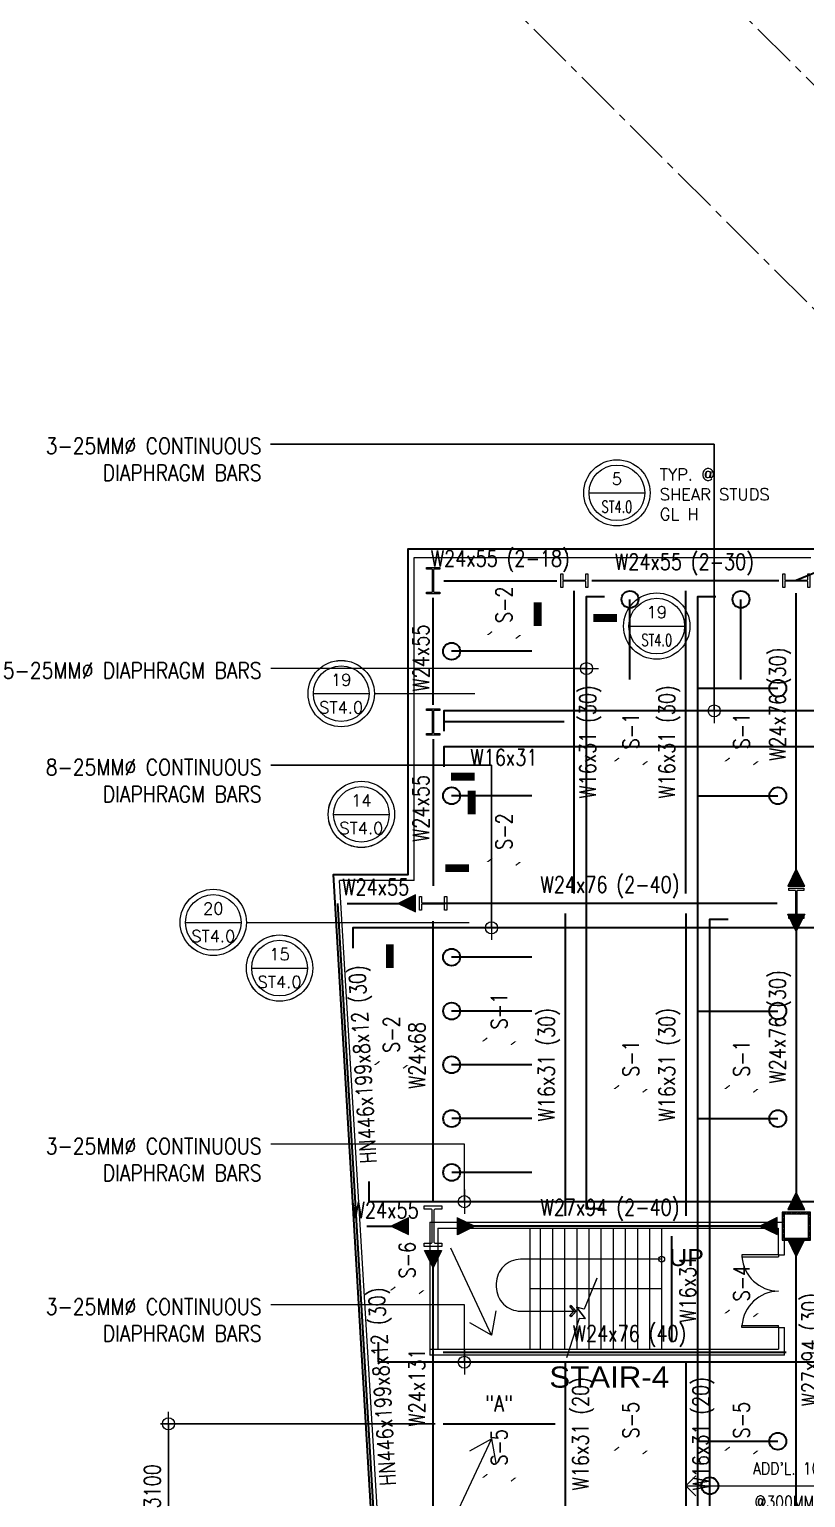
# Model space of a CAD drawing. Header units: millimetres. Extents: x 1120934 to 1315742, y -16030 to 119854.
# Drawn here: x 1144890 to 1164123, y 30747 to 67144 of the extents above; entities that cross this region are included whole.
import ezdxf
from ezdxf.enums import TextEntityAlignment as Align

# ---------------------------------------------------------------- set-up
doc = ezdxf.new("R2010")
doc.units = ezdxf.units.MM
doc.header["$MEASUREMENT"] = 0
doc.linetypes.add('CENTER2', pattern=[1.125, 0.75, -0.125, 0.125, -0.125])
doc.layers.get('0').update_dxf_attribs({"lineweight": 0})
for name, color, linetype, lineweight in [('A_ARCHITECTURAL BACKGROUND', 251, 'Continuous', 5), ('HATCH', 8, 'Continuous', 5), ('S-ANNO-DIMS', 252, 'Continuous', 5), ('S-ANNO-MARK', 2, 'Continuous', 9), ('S-ANNO-NPLT', 7, 'Continuous', 9), ('S-Anno-Symb', 143, 'Continuous', 15), ('S-BEAM', 5, 'Continuous', 30), ('S-BEAM-IDEN', 2, 'Continuous', 9), ('S-BRACE', 2, 'Continuous', 9), ('S-COLS', 2, 'Continuous', 20), ('S-CONN', 1, 'Continuous', 9), ('S_COL', 2, 'Continuous', 20), ('S_DRB', 4, 'Continuous', 30), ('S_GRID LINES', 252, 'Continuous', 5), ('S_SLAB EDGE', 2, 'Continuous', 30)]:
    doc.layers.add(name, color=color, linetype=linetype, lineweight=lineweight)
doc.styles.add('1', font='simplex.shx', dxfattribs={"width": 0.85, "height": 300})
doc.styles.add('ARIALNW', font='ARIALN.TTF')
doc.styles.add('MMTX$0$ESMX$0$X-OPTA1D', font='x-opta1d')
doc.styles.add('ROMANSX', font='ROMANS.shx', dxfattribs={"height": 0.09375})
doc.styles.add('SIMPLEX', font='SIMPLEX.shx', dxfattribs={"width": 0.8, "height": 400})
doc.dimstyles.new('DIM 200', dxfattribs={"dimtxt": 0.36, "dimasz": 0.2, "dimexe": 0.1, "dimexo": 0, "dimgap": 0.08, "dimtad": 1, "dimlfac": 2, "dimrnd": 0.005, "dimzin": 1, "dimdsep": 46, "dimtxsty": 'ARIALNW', "dimcen": 0.09, "dimclrd": 6, "dimclre": 6, "dimclrt": 13, "dimadec": 0, "dimazin": 0, "dimtfac": 1, "dimtofl": 0, "dimtmove": 2, "dimatfit": 3, "dimfxl": 1, "dimtolj": 1, "dimtzin": 0, "dimarcsym": 0})
doc.dimstyles.new('DIM_100', dxfattribs={"dimtxt": 400, "dimasz": 2, "dimexe": 100, "dimexo": 250, "dimgap": 250, "dimtad": 1, "dimdec": 0, "dimrnd": 1, "dimzin": 1, "dimdsep": 46, "dimtxsty": '1', "dimblk1": 'ESCADIM_ARW', "dimblk2": 'ESCADIM_ARW', "dimsah": 1, "dimcen": 50, "dimclrd": 256, "dimclre": 256, "dimclrt": 52, "dimazin": 0, "dimtfac": 1, "dimtdec": 0, "dimtofl": 0, "dimtmove": 0, "dimatfit": 3, "dimldrblk": 'ESCADIM_ARW', "dimfxl": 1, "dimtolj": 1, "dimtzin": 0, "dimarcsym": 0})
doc.dimstyles.new('DIM_200', dxfattribs={"dimtxt": 400, "dimasz": 2, "dimexe": 200, "dimexo": 200, "dimgap": 200, "dimtad": 1, "dimdec": 0, "dimrnd": 1, "dimzin": 1, "dimdsep": 46, "dimtxsty": 'SIMPLEX', "dimblk1": 'ESCADIM_ARW', "dimblk2": 'ESCADIM_ARW', "dimsah": 1, "dimcen": 50, "dimclrd": 251, "dimclre": 251, "dimclrt": 52, "dimazin": 0, "dimtfac": 1, "dimtdec": 0, "dimtofl": 0, "dimtmove": 0, "dimatfit": 3, "dimldrblk": 'ESCADIM_ARW', "dimfxl": 1, "dimtolj": 1, "dimtzin": 0, "dimarcsym": 0})
doc.dimstyles.new('ESCA', dxfattribs={"dimtxt": 300, "dimasz": 1, "dimexe": 100, "dimexo": 100, "dimgap": 100, "dimtad": 1, "dimdec": 0, "dimrnd": 1, "dimdsep": 46, "dimtxsty": '1', "dimblk1": 'ESCADIM_ARW', "dimblk2": 'ESCADIM_ARW', "dimsah": 1, "dimcen": 50, "dimclrd": 256, "dimclre": 256, "dimclrt": 52, "dimadec": 0, "dimazin": 0, "dimtfac": 1, "dimtdec": 0, "dimtofl": 0, "dimtmove": 0, "dimatfit": 3, "dimldrblk": 'ESCADIM_ARW', "dimfxl": 1, "dimtolj": 1, "dimtzin": 0, "dimarcsym": 0})

# ---------------------------------------------------------------- blocks, each defined once
blk = doc.blocks.new('4F COLUMN LAYOUT')
at = {"layer": 'HATCH', "ltscale": 0.05}
h = blk.add_hatch(dxfattribs=at)
h.set_pattern_fill('ANSI31', color=256, scale=250, style=0)
h.set_pattern_definition([(45, (-1164892.262, 18523.98), (-22.0970869, 22.0970869), [])])
h.paths.add_polyline_path([(16700, 39700), (17300, 39700), (17300, 40300), (16700, 40300)], flags=16)
h.paths.add_polyline_path([(16650, 39650), (17350, 39650), (17350, 40350), (16650, 40350)])
at = {"layer": 'S-COLS', "ltscale": 0.5, "elevation": 0}
for points in [[(16650, 39650), (17350, 39650), (17350, 40350), (16650, 40350)], [(16700, 39700), (17300, 39700), (17300, 40300), (16700, 40300)]]:
    blk.add_lwpolyline(points, close=True, dxfattribs=at)
at = {"layer": 'S_COL', "ltscale": 0.05, "elevation": 0}
for points in [[(11165, 56000), (11165, 56167), (11213, 56167), (11213, 56033, 0.414214), (11233, 56013), (11766, 56013, 0.414214), (11786, 56033), (11786, 56167), (11834, 56167), (11834, 55833), (11786, 55833), (11786, 55967, 0.414214), (11766, 55987), (11233, 55987, 0.414214), (11213, 55967), (11213, 55833), (11165, 55833), (11165, 56000)], [(16665, 56000), (16665, 56167), (16713, 56167), (16713, 56033, 0.414214), (16734, 56013), (17266, 56013, 0.414214), (17287, 56033), (17287, 56167), (17335, 56167), (17335, 55833), (17287, 55833), (17287, 55967, 0.414214), (17266, 55987), (16734, 55987, 0.414214), (16713, 55967), (16713, 55833), (16665, 55833), (16665, 56000)], [(8000, 52174), (7835, 52174), (7835, 52214), (7969, 52214, 0.414214), (7989, 52234), (7989, 52767, 0.414214), (7969, 52787), (7835, 52787), (7835, 52827), (8165, 52827), (8165, 52787), (8031, 52787, 0.414214), (8011, 52767), (8011, 52234, 0.414214), (8031, 52214), (8165, 52214), (8165, 52174), (8000, 52174)], [(7661, 48000), (7661, 48169), (7714, 48169), (7714, 48035, 0.414214), (7734, 48015), (8266, 48015, 0.414214), (8286, 48035), (8286, 48169), (8339, 48169), (8339, 47831), (8286, 47831), (8286, 47965, 0.414214), (8266, 47985), (7734, 47985, 0.414214), (7714, 47965), (7714, 47831), (7661, 47831), (7661, 48000)], [(8000, 39494), (7779, 39494), (7779, 39576), (7948, 39576, 0.414214), (7977, 39605), (7977, 40395, 0.414214), (7948, 40424), (7779, 40424), (7779, 40506), (8221, 40506), (8221, 40424), (8052, 40424, 0.414214), (8023, 40395), (8023, 39605, 0.414214), (8052, 39576), (8221, 39576), (8221, 39494), (8000, 39494)]]:
    blk.add_lwpolyline(points, format="xyb", dxfattribs=at)
at = {"layer": 'S_COL', "ltscale": 0.05}
blk.add_lwpolyline([(17000, 47624), (16817, 47624), (16817, 47677), (16967, 47677, 0.414214), (16985, 47695), (16985, 48305, 0.414214), (16967, 48323), (16817, 48323), (16817, 48376), (17183, 48376), (17183, 48323), (17033, 48323, 0.414214), (17015, 48305), (17015, 47695, 0.414214), (17033, 47677), (17183, 47677), (17183, 47624), (17000, 47624)], format="xyb", dxfattribs=at)
at = {"layer": 'S_COL'}
for p in [(8000, 56002, 0), (8000, 52500, 0)]:
    blk.add_point(p, dxfattribs=at)
blk = doc.blocks.new('Bubble')
at = {"layer": 'S-ANNO-NPLT'}
blk.add_circle((0, 0), 0.261, dxfattribs=at)
at = {"layer": 'S-Anno-Symb', "color": 0}
blk.add_line((-0.219, 0), (0.219, 0), dxfattribs=at)
blk.add_circle((0, 0), 0.219, dxfattribs=at)
at = {"layer": 'S-Anno-Symb', "style": 'ROMANSX'}
for tag, p in [('1', (0, 0.109)), ('S1', (0, -0.109))]:
    blk.add_attdef(tag, text='', height=0.0937, dxfattribs=at).set_placement(p, align=Align.MIDDLE_CENTER)
at = {"layer": 'S-Anno-Symb', "style": 'ROMANSX', "width": 1.018385, "flags": 8}
blk.add_attdef('LONG', text='', height=0.0937, dxfattribs=at).set_placement((-0.18, -0.125), (0.18, -0.125), align=Align.FIT)
blk = doc.blocks.new('ESCADIM_ARW')
at = {"color": 7}
blk.add_line((-150, 0), (150, 0), dxfattribs=at)
blk.add_circle((0, 0), 75, dxfattribs=at)
blk = doc.blocks.new('4F PLAN2')
at = {"layer": 'A_ARCHITECTURAL BACKGROUND', "ltscale": 10}
for p, q in [((1173421, 54265, 0), (1154278, 54265, 0)), ((1154278, 46191, 0), (1154278, 54265, 0)), ((1154428, 46044, 0), (1154428, 54053, 0)), ((1153326, 30904, 0), (1152424, 46191, 0)), ((1154278, 46191, 0), (1152424, 46191, 0)), ((1153562, 29530, 0), (1152574, 46041, 0)), ((1154428, 46041, 0), (1152574, 46041, 0)), ((1157291, 37429, 0), (1157291, 34423, 0)), ((1157549, 37429, 0), (1157549, 34423, 0)), ((1157849, 37429, 0), (1157849, 34423, 0)), ((1158150, 37429, 0), (1158150, 34423, 0)), ((1158451, 37429, 0), (1158451, 34423, 0)), ((1158751, 37429, 0), (1158751, 34423, 0)), ((1159052, 37429, 0), (1159052, 34423, 0)), ((1159353, 37429, 0), (1159353, 34423, 0)), ((1159653, 37429, 0), (1159653, 34423, 0)), ((1159954, 37429, 0), (1159954, 34423, 0)), ((1160255, 37429, 0), (1160255, 34423, 0)), ((1160555, 37429, 0), (1160555, 34426, 0)), ((1163448, 36766, 0), (1162546, 36766, 0)), ((1162546, 36766, 0), (1162546, 36716, 0)), ((1163448, 36766, 0), (1162546, 36766, 0)), ((1162546, 36766, 0), (1162546, 36716, 0)), ((1163467, 36766, 0), (1162565, 36766, 0)), ((1163467, 36766, 0), (1162565, 36766, 0)), ((1162546, 36716, 0), (1163448, 36716, 0)), ((1162546, 36716, 0), (1163448, 36716, 0)), ((1160555, 35926, 0), (1157291, 35926, 0)), ((1162546, 34962, 0), (1162546, 35012, 0)), ((1162546, 35012, 0), (1163448, 35012, 0)), ((1162546, 34962, 0), (1162546, 35012, 0)), ((1162546, 35012, 0), (1163448, 35012, 0)), ((1163448, 34962, 0), (1162546, 34962, 0)), ((1163448, 34962, 0), (1162546, 34962, 0)), ((1163467, 34962, 0), (1162565, 34962, 0)), ((1163467, 34962, 0), (1162565, 34962, 0)), ((1163448, 34962, 0), (1163448, 35012, 0))]:
    blk.add_line(p, q, dxfattribs=at)
at = {"layer": 'A_ARCHITECTURAL BACKGROUND', "linetype": 'ByBlock', "ltscale": 0.5}
for p, q in [((1154428, 54053, 0), (1164252, 54053, 0)), ((1154808, 37576, 0), (1163598, 37579, 0)), ((1163598, 36766, 0), (1163598, 37579, 0)), ((1155009, 37426, 0), (1163441, 37429, 0)), ((1163448, 36766, 0), (1163448, 37429, 0)), ((1163448, 36766, 0), (1163448, 36716, 0)), ((1163448, 36766, 0), (1163598, 36766, 0)), ((1163448, 34962, 0), (1163598, 34962, 0)), ((1163448, 34962, 0), (1163448, 34426, 0)), ((1163598, 34276, 0), (1163598, 34962, 0)), ((1154808, 34426, 0), (1160555, 34426, 0)), ((1163598, 34276, 0), (1154808, 34276, 0)), ((1160555, 34426, 0), (1163448, 34426, 0))]:
    blk.add_line(p, q, dxfattribs=at)
at = {"layer": 'A_ARCHITECTURAL BACKGROUND', "ltscale": 0.5}
for p, q in [((1154808, 37576, 0), (1154808, 34426, 0)), ((1155009, 37426, 0), (1155009, 34426, 0)), ((1154808, 34426, 0), (1154808, 34276, 0))]:
    blk.add_line(p, q, dxfattribs=at)
at = {"layer": 'A_ARCHITECTURAL BACKGROUND', "linetype": 'ByBlock', "lineweight": 13, "ltscale": 0.5}
for p, q in [((1158951, 36184, 0), (1158636, 35420, 0)), ((1158951, 36181, 0), (1158636, 35416, 0)), ((1158636, 35420, 0), (1158446, 35466, 0)), ((1158446, 35466, 0), (1158663, 35185, 0)), ((1158636, 35416, 0), (1158446, 35463, 0)), ((1158446, 35463, 0), (1158663, 35182, 0)), ((1158514, 35185, 0), (1158195, 34216, 0)), ((1158663, 35182, 0), (1158514, 35185, 0))]:
    blk.add_line(p, q, dxfattribs=at)
at = {"layer": 'A_ARCHITECTURAL BACKGROUND', "linetype": 'ByBlock', "lineweight": 13, "ltscale": 0.5, "elevation": 0}
blk.add_lwpolyline([(1160555, 36655), (1157061, 36655, 0.414214), (1156459, 36053), (1156459, 35971, 0.414214), (1157061, 35370), (1158435, 35370)], format="xyb", dxfattribs=at)
for points in [[(1158435, 35370), (1158315, 35506), (1158283, 35482), (1158384, 35370)], [(1158435, 35367), (1158315, 35503), (1158283, 35478), (1158384, 35367)], [(1158435, 35370), (1158315, 35233), (1158283, 35258), (1158384, 35370)], [(1158435, 35367), (1158315, 35230), (1158283, 35255), (1158384, 35367)]]:
    blk.add_lwpolyline(points, dxfattribs=at)
at = {"layer": 'A_ARCHITECTURAL BACKGROUND', "linetype": 'ByBlock', "lineweight": 13, "ltscale": 0.5}
blk.add_circle((1160555, 36658, 0), 74, dxfattribs=at)
for centre, start, end in [((1163459, 36779, 0), 183.9663, 269.3068), ((1163459, 34949, 0), 90.6932, 176.0337)]:
    blk.add_arc(centre, 915, start, end, dxfattribs=at)
at = {"layer": 'S_SLAB EDGE', "ltscale": 0.05, "elevation": 0}
blk.add_lwpolyline([(1153407, 29530), (1152424, 46191), (1154278, 46191), (1154278, 54265), (1173421, 54265), (1173421, 54053), (1191459, 54053), (1191459, 53526), (1193442, 53526), (1193442, 37059), (1191609, 37059), (1191609, 8385)], dxfattribs=at)
at = {"layer": 'A_ARCHITECTURAL BACKGROUND', "style": 'MMTX$0$ESMX$0$X-OPTA1D', "text_generation_flag": 6, "width": 1.1}
for s, height, p in [('UP', 420.9, (1160742, 36488, 0)), ('STAIR-4', 526.1, (1157773, 33472, 0))]:
    blk.add_text(s, height=height, rotation=180, dxfattribs=at).set_placement(p)
blk = doc.blocks.new('*D21')
at = {"layer": 'Defpoints', "color": 0, "ltscale": 0.05, "transparency": 16777216}
for p in [(1148336, 32576), (1155142, 32576), (1153046, 29476, 0)]:
    blk.add_point(p, dxfattribs=at)
at = {"layer": 'S-ANNO-DIMS', "color": 251, "lineweight": -2, "ltscale": 0.05, "transparency": 16777216}
for p, q in [((1154942, 32576), (1148136, 32576)), ((1148336, 29478), (1148336, 32574)), ((1152846, 29476), (1148136, 29476))]:
    blk.add_line(p, q, dxfattribs=at)
at = {"layer": 'S-ANNO-DIMS', "color": 251, "lineweight": -2, "ltscale": 0.05, "transparency": 16777216, "xscale": 2, "yscale": 2, "zscale": 2}
for p, rotation in [((1148336, 32576), 90), ((1148336, 29476), 270)]:
    blk.add_blockref('ESCADIM_ARW', p, dxfattribs=dict(at, rotation=rotation))
at = {"layer": 'S-ANNO-DIMS', "color": 52, "ltscale": 0.05, "transparency": 16777216, "insert": (1147936, 31026), "char_height": 400, "attachment_point": 5, "rotation": 90, "style": 'SIMPLEX'}
blk.add_mtext('\\A1;3100', dxfattribs=at)
blk = doc.blocks.new('_Open90')
at = {"color": 0, "linetype": 'ByBlock', "lineweight": -2}
for p, q in [((0, 0), (-1, 0)), ((-0.5, 0.5), (0, 0)), ((0, 0), (-0.5, -0.5))]:
    blk.add_line(p, q, dxfattribs=at)
blk = doc.blocks.new('*D44')
at = {"lineweight": -2, "ltscale": 0.5, "transparency": 16777216}
blk.add_line((14759, 33565, 0), (19508, 33565, 0), dxfattribs=at)
at = {"layer": 'Defpoints', "color": 0, "ltscale": 0.5, "transparency": 16777216}
for p in [(14259, 33565, 0), (20008, 33565, 0), (20008, 33565, 0)]:
    blk.add_point(p, dxfattribs=at)
at = {"lineweight": -2, "ltscale": 0.5, "transparency": 16777216, "xscale": 500, "yscale": 500, "zscale": 500, "rotation": 180}
blk.add_blockref('_Open90', (14259, 33565, 0), dxfattribs=at)
at = {"lineweight": -2, "ltscale": 0.5, "transparency": 16777216, "xscale": 500, "yscale": 500, "zscale": 500}
blk.add_blockref('_Open90', (20008, 33565, 0), dxfattribs=at)
at = {"color": 52, "ltscale": 0.5, "transparency": 16777216, "char_height": 300, "attachment_point": 5, "style": '1'}
for s, insert in [("\\A1;ADD'L. 10MM%%C", (17133, 33994, 0)), ('\\A1;@300MM O.C. ', (17133, 33165, 0))]:
    blk.add_mtext(s, dxfattribs=dict(at, insert=insert))
blk = doc.blocks.new('4F FRAMING LAYOUT2')
at = {"layer": 'S-CONN'}
for points in [[(1163681, 45906), (1163892, 46335), (1164102, 45906)], [(1154453, 45266), (1154024, 45476), (1154453, 45686)], [(1163681, 45213), (1163892, 44784), (1164102, 45213)], [(1163681, 37890), (1163892, 38319), (1164102, 37890)], [(1154286, 37266), (1153857, 37476), (1154286, 37686)], [(1155498, 37265), (1155927, 37475), (1155498, 37686)], [(1163417, 37268), (1162988, 37478), (1163417, 37688)], [(1163681, 37155), (1163892, 36726), (1164102, 37155)], [(1154681, 36870), (1154892, 36441), (1155102, 36870)]]:
    blk.add_hatch(color=256, dxfattribs=at).paths.add_polyline_path(points)
at = {"layer": 'S-BEAM'}
for p, q in [((1155157, 53476, 0), (1157959, 53476, 0)), ((1158390, 45725, 0), (1158390, 53228, 0)), ((1163458, 53476, 0), (1158825, 53476, 0)), ((1161151, 45725, 0), (1161151, 53228, 0)), ((1163892, 45906, 0), (1163892, 53170, 0)), ((1154892, 50403, 0), (1154892, 53054, 0)), ((1158140, 49977, 0), (1155157, 49977, 0)), ((1154892, 49550, 0), (1154892, 45915, 0)), ((1153461, 29729, 0), (1152532, 45476, 0)), ((1152765, 45476, 0), (1154453, 45476, 0)), ((1163416, 45476, 0), (1155161, 45476, 0)), ((1158167, 45225, 0), (1158167, 37728, 0)), ((1161151, 45225, 0), (1161151, 37728, 0)), ((1163892, 45213, 0), (1163892, 37890, 0)), ((1154892, 38082, 0), (1154892, 45037, 0)), ((1153249, 37476, 0), (1154286, 37476, 0)), ((1163286, 37476, 0), (1155498, 37476, 0)), ((1160805, 34601, 0), (1160805, 37228, 0)), ((1163892, 29857, 0), (1163892, 37155, 0)), ((1154893, 30056, 0), (1154892, 36870, 0)), ((1155142, 34351, 0), (1163642, 34351, 0)), ((1158167, 34101, 0), (1158167, 29729, 0)), ((1161151, 34101, 0), (1161151, 29729, 0)), ((1155142, 32576, 0), (1157917, 32576, 0))]:
    blk.add_line(p, q, dxfattribs=at)
at = {"layer": 'S-CONN', "color": 1, "elevation": 0}
for points in [[(1164102, 45906), (1163892, 46335), (1163681, 45906), (1164103, 45906)], [(1154453, 45686), (1154024, 45476), (1154453, 45266), (1154453, 45687)], [(1164102, 45213), (1163892, 44784), (1163681, 45213), (1164103, 45213)], [(1164102, 37890), (1163892, 38319), (1163681, 37890), (1164103, 37890)], [(1154286, 37686), (1153857, 37476), (1154286, 37266), (1154286, 37687)], [(1155498, 37686), (1155927, 37475), (1155498, 37265), (1155498, 37687)], [(1163417, 37688), (1162988, 37478), (1163417, 37268), (1163417, 37689)], [(1164102, 37155), (1163892, 36726), (1163681, 37155), (1164103, 37155)], [(1155102, 36870), (1154892, 36441), (1154681, 36870), (1155103, 36870)]]:
    blk.add_lwpolyline(points, dxfattribs=at)
at = {"layer": 'S-BRACE', "ltscale": 0.5}
for points in [[(1156336, 34776, 0), (1155334, 36927, 0)], [(1156336, 32207, 0), (1155334, 30056, 0)]]:
    blk.add_leader(points, dimstyle='DIM 200', override={"dimasz": 500, "dimtad": 0, "dimclrd": 2, "dimldrblk": 'Open90', "dimfxl": 0.18}, dxfattribs=at)
blk = doc.blocks.new("ADD' L BARS")
at = {"layer": 'S_DRB'}
for p, q in [((12879.1, 53548.4, 0), (12879.1, 55538, 0)), ((15629.3, 53548.4, 0), (15629.3, 55538, 0)), ((10450, 46666.4, 0), (8460.4, 46666.4, 0)), ((10450.1, 45333.2, 0), (8460.5, 45333.2, 0)), ((10450.3, 43999.9, 0), (8460.7, 43999.9, 0)), ((10450.4, 42666.6, 0), (8460.8, 42666.6, 0)), ((10450.6, 41333.3, 0), (8461, 41333.3, 0))]:
    blk.add_line(p, q, dxfattribs=at)
at = {"layer": 'S_DRB', "color": 4, "elevation": 0}
for points in [[(12248.4, 40432.8), (11798.4, 40432.8), (11799.7, 55606.9), (12249.7, 55606.9)], [(25117.1, 52271.9), (25117.1, 52771.9), (8265.2, 52771.9), (8265.2, 52271.9)], [(25117.1, 51382.7), (25117.1, 51882.7), (8265.2, 51882.7), (8265.2, 51382.7)], [(46351.2, 46894.5), (46351.2, 47394.5), (6014.4, 47394.5), (6014.4, 46894.5)], [(15310.1, 24150), (14860.1, 24150), (14860.1, 47606.7), (15310.1, 47606.7)], [(22866.9, 41106.8), (22866.9, 40606.8), (6414.9, 40606.8), (6414.9, 41106.8)], [(22866.9, 37126.5), (22866.9, 36626.5), (6649.7, 36626.5), (6649.7, 37126.5)]]:
    blk.add_lwpolyline(points, dxfattribs=at)
at = {"layer": 'S_DRB'}
for centre in [(12879.1, 55538, 0), (15629.3, 55538, 0), (8460.4, 46666.4, 0), (8460.5, 45333.2, 0), (8460.7, 43999.9, 0), (8460.8, 42666.6, 0), (8461, 41333.3, 0), (14860.1, 33565.1, 0)]:
    blk.add_circle(centre, 210.4, dxfattribs=at)
at = {"layer": 'S-BEAM-IDEN', "char_height": 400, "attachment_point": 3, "style": '1'}
for s, insert in [('5-25MM∅ DIAPHRAGM BARS', (3752.1, 53974, 0)), ('8-25MM∅ CONTINUOUS \\PDIAPHRAGM BARS', (3752.1, 51576.8, 0)), ('3-25MM∅ CONTINUOUS \\PDIAPHRAGM BARS', (3752.1, 42184.6, 0)), ('3-25MM∅ CONTINUOUS \\PDIAPHRAGM BARS', (3752.1, 38204.3, 0))]:
    blk.add_mtext_dynamic_manual_height_columns(s, width=8791.578, gutter_width=1, heights=[0], dxfattribs=dict(at, insert=insert))
at = {"ltscale": 0.5}
dim = blk.add_linear_dim(base=(20008.5, 33565.1, 0), p1=(14258.5, 33565.1, 0), p2=(20008.5, 33565.1, 0), text="ADD'L. 10MM%%C\\X@300MM O.C. ", dimstyle='DIM_100', override={"dimasz": 500, "dimexo": 100, "dimblk1": 'Open90', "dimblk2": 'Open90', "dimse1": 1, "dimse2": 1}, dxfattribs=at)
dim.commit()
dim.dimension.update_dxf_attribs({"geometry": '*D44', "text_midpoint": (17133.5, 33565.1, 0)})
at = {"layer": 'S-ANNO-DIMS', "color": 4}
for points in [[(11799.7, 53821.4, 0), (3976.4, 53821.4, 0)], [(9446.3, 47394.5, 0), (9446.3, 51424.2, 0), (3976.4, 51424.2, 0)], [(8775, 40606.8, 0), (8775, 42032, 0), (3976.4, 42032, 0)], [(8775, 36626.5, 0), (8775, 38051.6, 0), (3976.4, 38051.6, 0)]]:
    blk.add_leader(points, dimstyle='ESCA', override={"dimasz": 2, "dimtad": 0, "dimfxl": 0.0625}, dxfattribs=at)

msp = doc.modelspace()

# ---------------------------------------------------------------- linework, layer by layer
at = {"layer": 'S-ANNO-MARK'}
for points, elevation in [([(1159501.63424, 49084.32733, 29.99952, 29.99952, 0), (1159388.58991, 48997.3262, 0, 0, 0), (1160198.16746, 48997.3262, 29.99952, 29.99952, 0), (1160085.12313, 48910.32507, 0, 0, 0)], 0), ([(1162243.12852, 49084.32733, 29.99952, 29.99952, 0), (1162130.08419, 48997.3262, 0, 0, 0), (1162939.66174, 48997.3262, 29.99952, 29.99952, 0), (1162826.61741, 48910.32507, 0, 0, 0)], 0), ([(1153566.58219, 41561.84315, 29.99952, 29.99952, 0), (1153453.53786, 41474.84202, 0, 0, 0), (1154263.11541, 41474.84202, 29.99952, 29.99952, 0), (1154150.07108, 41387.84088, 0, 0, 0)], 0), ([(1159501.63424, 40966.78065, 29.99952, 29.99952, 0), (1159388.58991, 40879.77952, 0, 0, 0), (1160198.16746, 40879.77952, 29.99952, 29.99952, 0), (1160085.12313, 40792.77838, 0, 0, 0)], 0), ([(1162243.12852, 40966.78065, 29.99952, 29.99952, 0), (1162130.08419, 40879.77952, 0, 0, 0), (1162939.66174, 40879.77952, 29.99952, 29.99952, 0), (1162826.61741, 40792.77838, 0, 0, 0)], 0), ([(1153959.13654, 35972.42607, 29.99952, 29.99952, 0), (1153846.09221, 35885.42494, 0, 0, 0), (1154655.66977, 35885.42494, 29.99952, 29.99952, 0), (1154542.62544, 35798.42381, 0, 0, 0)], 0), ([(1162243.12852, 35401.18225, 29.99952, 29.99952, 0), (1162130.08419, 35314.18111, 0, 0, 0), (1162939.66174, 35314.18111, 29.99952, 29.99952, 0), (1162826.61741, 35227.17998, 0, 0, 0)], 0), ([(1159501.63424, 32001.78858, 29.99952, 29.99952, 0), (1159388.58991, 31914.78745, 0, 0, 0), (1160198.16746, 31914.78745, 29.99952, 29.99952, 0), (1160085.12313, 31827.78632, 0, 0, 0)], 0), ([(1162243.12852, 32001.78858, 29.99952, 29.99952, 0), (1162130.08419, 31914.78745, 0, 0, 0), (1162939.66174, 31914.78745, 29.99952, 29.99952, 0), (1162826.61741, 31827.78632, 0, 0, 0)], 0), ([(1156237.93916, 31327.31485, 29.99952, 29.99952, 0), (1156124.89483, 31240.31372, 0, 0, 0), (1156934.47238, 31240.31372, 29.99952, 29.99952, 0), (1156821.42806, 31153.31258, 0, 0, 0)], -0.00001)]:
    msp.add_lwpolyline(points, format="xyseb", dxfattribs=dict(at, elevation=elevation))
at = {"layer": 'S-ANNO-NPLT'}
for centre in [(1152616.00179, 50676.86224, -0.00002), (1153115.46895, 47684.71132, 0.00001), (1149446.88757, 45005.66, 0), (1151089.61952, 43872.43357, 0)]:
    msp.add_circle(centre, 821.36597, dxfattribs=at)
at = {"layer": 'S-Anno-Symb', "linetype": 'ByBlock'}
for p, q in [((1153437.36776, 50676.86224, -0.00002), (1155924.56423, 50676.86224, -0.00002)), ((1150268.25355, 45005.66, 0), (1155785.26943, 45005.66, 0))]:
    msp.add_line(p, q, dxfattribs=at)
for points, elevation in [([(1159447.78095, 54833.28796, 0, 0, 0), (1159447.78095, 52552.30319, 196.07256, 196.07256, 0), (1158859.56327, 52552.30319, 0, 0, 0)], 0.00001), ([(1159612.75889, 52349.8514, 0, 0, 0), (1157482.49504, 52349.8514, 196.07256, 196.07256, 0), (1157482.49504, 52938.06908, 0, 0, 0)], -0.00001), ([(1155924.56423, 50676.86224, 0, 0, 0), (1155924.56423, 48617.98882, 196.07256, 196.07256, 0), (1155336.34655, 48617.98882, 0, 0, 0)], 0.00001), ([(1153936.83492, 47684.71132, 0, 0, 0), (1155847.68989, 47684.71132, 196.07256, 196.07256, 0), (1155847.68989, 48272.929, 0, 0, 0)], 0.00001), ([(1155785.26943, 45005.66, 0, 0, 0), (1155785.26943, 46350.63601, 196.07256, 196.07256, 0), (1155197.05175, 46350.63601, 0, 0, 0)], 0), ([(1151910.98549, 43872.43357, 0, 0, 0), (1153821.84046, 43872.43357, 196.07256, 196.07256, 0), (1153821.84046, 44460.65125, 0, 0, 0)], 0)]:
    msp.add_lwpolyline(points, format="xyseb", dxfattribs=dict(at, elevation=elevation))
at = {"layer": 'S-BEAM'}
msp.add_line((1163892.2624, 53489.2279, 0), (1171642.2624, 56711.96285, 0), dxfattribs=at)
at = {"layer": 'S-COLS', "ltscale": 0.05, "elevation": 0.00003}
msp.add_lwpolyline([(1154892.2624, 53154.17922), (1154727.7974, 53154.17922), (1154727.7974, 53191.26322), (1154861.9094, 53191.26322, 0.4142135624), (1154881.9754, 53211.32922), (1154881.9754, 53743.96722, 0.4142135624), (1154861.9094, 53764.03322), (1154727.7974, 53764.03322), (1154727.7974, 53801.11722), (1155056.7274, 53801.11722), (1155056.7274, 53764.03322), (1154922.6154, 53764.03322, 0.4142135624), (1154902.5494, 53743.96722), (1154902.5494, 53211.32922, 0.4142135624), (1154922.6154, 53191.26322), (1155056.7274, 53191.26322), (1155056.7274, 53154.17922), (1154892.2624, 53154.17922)], format="xyb", dxfattribs=at)
at = {"layer": 'S-COLS'}
for points, elevation in [([(1156357.02486, 52216.38691, 29.99952, 29.99952, 0), (1156243.98054, 52129.38577, 0, 0, 0), (1157053.55809, 52129.38577, 29.99952, 29.99952, 0), (1156940.51376, 52042.38464, 0, 0, 0)], 0.00003), ([(1156357.02486, 46593.45269, 29.99952, 29.99952, 0), (1156243.98054, 46506.45156, 0, 0, 0), (1157053.55809, 46506.45156, 29.99952, 29.99952, 0), (1156940.51376, 46419.45043, 0, 0, 0)], 0.00003), ([(1156237.83923, 42144.99317, 29.99952, 29.99952, 0), (1156124.7949, 42057.99203, 0, 0, 0), (1156934.37245, 42057.99203, 29.99952, 29.99952, 0), (1156821.32812, 41970.9909, 0, 0, 0)], 0.00001)]:
    msp.add_lwpolyline(points, format="xyseb", dxfattribs=dict(at, elevation=elevation))
at = {"layer": 'S_DRB'}
for p, q in [((1157342.2624, 51726.26324, 0), (1155352.62942, 51726.26324, 0)), ((1161442.2624, 50810.98156, 0.00001), (1163431.89539, 50810.98156, 0.00001)), ((1157342.2624, 48144.31489, 0.00003), (1155352.62942, 48144.31489, 0.00003)), ((1161442.2624, 48144.31489, 0.00001), (1163431.89539, 48144.31489, 0.00001)), ((1161442.2624, 42809.35323, -0.00001), (1163431.89539, 42809.35323, -0.00001)), ((1161442.2624, 40142.68657, -0.00001), (1163431.89539, 40142.68657, -0.00001)), ((1161442.2624, 32142.68657, -0.00001), (1163431.89539, 32142.68657, -0.00001))]:
    msp.add_line(p, q, dxfattribs=at)
at = {"layer": 'S_DRB', "color": 4, "elevation": -0.00001}
for points in [[(1161900.76812, 5906.9999), (1161450.76812, 5906.9999), (1161450.76812, 53082.92387), (1161900.76812, 53082.92387)], [(1193243.50631, 44370.52839), (1193243.50631, 44870.52839), (1152906.69778, 44870.52839), (1152906.69778, 44370.52839)]]:
    msp.add_lwpolyline(points, dxfattribs=at)
at = {"layer": 'S_DRB'}
for centre in [(1155352.62942, 51726.26324, 0), (1163431.89539, 50810.98156, 0.00001), (1155352.62942, 48144.31489, 0.00003), (1163431.89539, 48144.31489, 0.00001), (1163431.89539, 42809.35323, -0.00001), (1163431.89539, 40142.68657, -0.00001), (1163431.89539, 32142.68657, -0.00001)]:
    msp.add_circle(centre, 210.36702, dxfattribs=at)
at = {"layer": 'S_GRID LINES', "linetype": 'CENTER2', "ltscale": 1500}
for p, q in [((1170116.22843, 54420.71285), (1156420.46286, 68116.47842)), ((1175668.29638, 54420.71285), (1161972.53081, 68116.47842))]:
    msp.add_line(p, q, dxfattribs=at)

# ---------------------------------------------------------------- block references
at = {"layer": 'A_ARCHITECTURAL BACKGROUND'}
msp.add_blockref('4F PLAN2', (0, 0), dxfattribs=at)
at = {"layer": 'S-ANNO-DIMS'}
msp.add_blockref('4F FRAMING LAYOUT2', (0, 0), dxfattribs=at)
at = {"layer": 'S-Anno-Symb'}
ref = msp.add_blockref('Bubble', (1159447.78095, 55654.65393, 0.00001), dxfattribs=dict(at, xscale=3149.760000000242, yscale=3149.760000000242, zscale=3149.760000000242))
ref.add_attrib('1', '5', dxfattribs={"height": 295.29, "style": 'ROMANSX'}).set_placement((1159447.78095, 55999.15893, 0.00001), align=Align.MIDDLE_CENTER)
ref.add_attrib('S1', 'ST4.0', dxfattribs={"height": 295.29, "style": 'ROMANSX', "width": 0.7}).set_placement((1159447.78095, 55310.14893, 0.00001), align=Align.MIDDLE_CENTER)
ref = msp.add_blockref('Bubble', (1160434.12486, 52349.8514, -0.00001), dxfattribs=dict(at, xscale=3149.760000000242, yscale=3149.760000000242, zscale=3149.760000000242))
ref.add_attrib('1', '19', dxfattribs={"height": 295.29, "style": 'ROMANSX'}).set_placement((1160434.12486, 52694.3564, -0.00001), align=Align.MIDDLE_CENTER)
ref.add_attrib('S1', 'ST4.0', dxfattribs={"height": 295.29, "style": 'ROMANSX', "width": 0.7}).set_placement((1160434.12486, 52005.3464, -0.00001), align=Align.MIDDLE_CENTER)
at = {"layer": 'S-Anno-Symb', "xscale": 3149.760000000242, "yscale": 3149.760000000242, "zscale": 3149.760000000242}
for p, values in [((1152616.00179, 50676.86224, -0.00002), {'1': '19', 'S1': 'ST4.0'}), ((1153115.46895, 47684.71132, 0.00001), {'1': '14', 'S1': 'ST4.0'}), ((1149446.88757, 45005.66, 0), {'1': '20', 'S1': 'ST4.0'}), ((1151089.61952, 43872.43357, 0), {'1': '15', 'S1': 'ST4.0'})]:
    msp.add_blockref('Bubble', p, dxfattribs=at).add_auto_attribs(values)
at = {"layer": 'S-BRACE'}
msp.add_blockref("ADD' L BARS", (1146892.2624, -2523.9801, 0), dxfattribs=at)
at = {"layer": 'S-COLS'}
msp.add_blockref('4F COLUMN LAYOUT', (1146892.2624, -2523.9801, 0), dxfattribs=at)

# ---------------------------------------------------------------- texts
at = {"layer": 'S-ANNO-DIMS', "color": 52, "char_height": 400, "attachment_point": 5, "style": 'SIMPLEX'}
for s, insert in [('\\A1;{\\W0.8;W24x55 (2-18)}', (1156558.39863, 53961.56658, 0.00004)), ('\\A1;{\\W0.8;W24x55 (2-30)}', (1161121.43899, 53876.49387, 0.00001)), ('\\A1;{\\W0.8;W24x55}', (1153471.48211, 45882.41346, 0.00001)), ('\\A1;{\\W0.8;W24x76 (2-40)}', (1159276.40896, 45876.49388, 0.00001)), ('\\A1;{\\W0.8;W27x94 (2-40)}', (1159276.40896, 37876.16199, -0.00001)), ('\\A1;{\\W0.8;W24x55}', (1153706.41819, 37875.0759, 0)), ('\\A1;{\\W0.8;"A"}', (1156529.58368, 33077.64822, 0))]:
    msp.add_mtext(s, dxfattribs=dict(at, insert=insert))
for s, insert, rotation in [('\\A1;\\pxqc;S-2', (1156648.76931, 52879.38577, 0.00003), 90), ('\\A1;{\\W0.8;W24x55}', (1154592.55128, 51558.04076, 0), 90), ('\\A1;{\\W0.8;W24x76 (30)}', (1163492.2624, 50413.79122, 0), 90), ('\\A1;{\\W0.8;W16x31 (30)}', (1158790.06564, 49478.96221, -0.00001), 90), ('\\A1;{\\W0.8;W16x31 (30)}', (1160750.76812, 49478.96221, -0.00001), 90), ('\\A1;\\pxqc;{\\W0.8;S-1}', (1159793.37868, 49747.3262, 0), 90), ('\\A1;\\pxqc;{\\W0.8;S-1}', (1162534.87297, 49747.3262, 0), 90), ('\\A1;{\\W0.8;W24x55}', (1154592.55128, 47830.0014, 0), 90), ('\\A1;\\pxqc;S-2', (1156648.76931, 47256.45156, 0.00003), 90), ('\\A1;{\\W0.8;HN446x199x8x12 (30)}', (1153211.82798, 41488.03404, 0.00001), 93.423878219), ('\\A1;{\\W0.8;W24x76 (30)}', (1163492.2624, 42415.34978, -0.00001), 90), ('\\A1;\\pxqc;{\\W0.8;S-1}', (1156529.58368, 42807.99203, 0.00001), 90), ('\\A1;\\pxqc;S-2', (1153858.32664, 42224.84202, 0), 90), ('\\A1;{\\W0.8;W16x31 (30)}', (1157766.90495, 41476.69344, -0.00001), 90), ('\\A1;{\\W0.8;W16x31 (30)}', (1160750.76812, 41476.69344, -0.00001), 90), ('\\A1;W24x68', (1154492.55128, 41704.55848, 0), 90), ('\\A1;\\pxqc;{\\W0.8;S-1}', (1159793.37868, 41629.77952, 0), 90), ('\\A1;\\pxqc;{\\W0.8;S-1}', (1162534.87297, 41629.77952, 0), 90), ('\\A1;\\pxqc;S-6', (1154250.88099, 36635.42494, 0), 90), ('\\A1;{\\W0.8;W16x31}', (1161205.15185, 35914.54823, -0.00002), 90), ('\\A1;\\pxqc;S-4', (1162534.87297, 36064.18111, 0), 90), ('\\A1;{\\W0.8;HN446x199x8x12 (30)}', (1153693.56101, 33499.33152, 0.00001), 93.423878219), ('\\A1;{\\W0.8;W27x94 (30)}', (1164292.2624, 34412.92907, -0.00001), 90), ('\\A1;{\\W0.8;W24x131}', (1154492.2624, 33474.68229, 0), 90), ('\\A1;{\\W0.8;W16x31 (20)}', (1158609.99789, 32329.48042, -0.00002), 90), ('\\A1;{\\W0.8;W16x31 (20)}', (1161593.86106, 32329.48042, -0.00003), 90), ('\\A1;\\pxqc;S-5', (1159793.37868, 32664.78745, 0), 90), ('\\A1;\\pxqc;S-5', (1162534.87297, 32664.78745, 0), 90), ('\\A1;\\pxqc;S-5', (1156529.68361, 31990.31372, -0.00001), 90)]:
    msp.add_mtext(s, dxfattribs=dict(at, insert=insert, rotation=rotation))
at = {"layer": 'S-Anno-Symb', "insert": (1160509.79743, 55616.8485, 0), "char_height": 295.29, "width": 2973.767198, "attachment_point": 4, "style": 'ROMANSX'}
msp.add_mtext('TYP. @ SHEAR STUDS\\PGL H', dxfattribs=at)
at = {"layer": 'S-BEAM-IDEN', "char_height": 400, "attachment_point": 3, "style": '1'}
for s, insert in [('3-25MM∅ CONTINUOUS \\PDIAPHRAGM BARS', (1150642.09062, 57017.71587, 0)), ('8-25MM∅ CONTINUOUS \\PDIAPHRAGM BARS', (1150644.31643, 49052.79527, -0.00002))]:
    msp.add_mtext_dynamic_manual_height_columns(s, width=8791.57845, gutter_width=1, heights=[0], dxfattribs=dict(at, insert=insert))
at = {"layer": 'S-COLS', "color": 52, "char_height": 400, "attachment_point": 5, "style": 'SIMPLEX'}
for s, insert in [('\\A1;{\\W0.8;W16x31}', (1156648.76931, 49096.37489, 0.00002)), ('\\A1;{\\W0.8;W24x76 (40)}', (1159759.84311, 34750.87979, -0.00003))]:
    msp.add_mtext(s, dxfattribs=dict(at, insert=insert))

# ---------------------------------------------------------------- dimensions: what is measured, and where the dimension line sits
at = {"layer": 'S-ANNO-DIMS', "ltscale": 0.05}
dim = msp.add_linear_dim(base=(1148335.98416, 32576.0199, 0), p1=(1153045.65255, 29476.0199, 0.00001), p2=(1155142.2624, 32576.0199, 0), angle=90, dimstyle='DIM_200', dxfattribs=at)
dim.commit()
dim.dimension.update_dxf_attribs({"geometry": '*D21', "text_midpoint": (1147935.98416, 31026.0199, 0)})

# ---------------------------------------------------------------- leaders
at = {"layer": 'S-ANNO-DIMS', "color": 4}
for points in [[(1161858.80892, 50248.5324, 0.00001), (1161858.80892, 56865.10061, 0.00001), (1150866.42282, 56865.10061, 0.00001)], [(1156338.57473, 44870.52839, -0.00001), (1156338.57473, 48900.18, -0.00001), (1150868.64864, 48900.18, -0.00001)]]:
    msp.add_leader(points, dimstyle='ESCA', override={"dimasz": 2, "dimtad": 0, "dimfxl": 0.0625}, dxfattribs=at)

doc.saveas('drawing.dxf')
